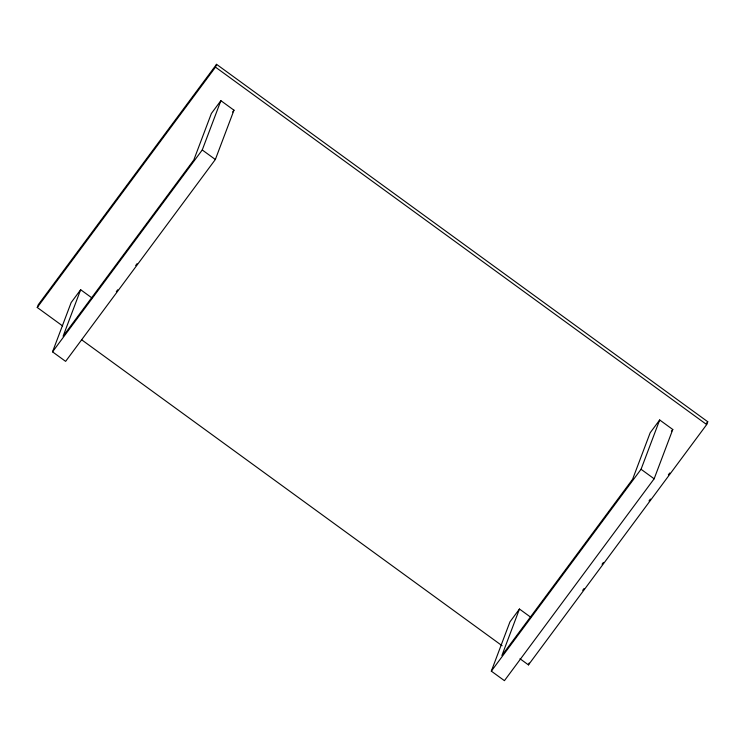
<?xml version="1.0" encoding="UTF-8"?>
<svg xmlns="http://www.w3.org/2000/svg" width="745" height="745" viewBox="0 0 745 745"><rect width="100%" height="100%" fill="white"/><g stroke="black" fill="none" stroke-linecap="round" stroke-linejoin="round"><path stroke-width="1.12" d="M62.655 325.965L37.25 307.48L38.312 304.658L216.553 64.331L707.75 421.745L706.688 424.566L528.447 664.894L519.973 658.738M80.665 289.731L63.102 336.209L193.812 159.97L211.375 113.482L220.883 100.668L233.977 110.204L215.352 159.495L65.625 361.372L52.532 351.845L71.157 302.545L80.665 289.731L91.886 297.898M37.25 307.48L215.491 67.143L216.553 64.331M52.532 351.845L202.249 149.969L220.883 100.668M519.461 609.028L501.897 655.507L632.607 479.259L650.171 432.78L659.679 419.966L672.782 429.493L654.147 478.793L504.43 680.669L491.328 671.143L509.962 621.842L519.461 609.028L530.691 617.195M528.447 664.894L529.155 663.022M491.328 671.143L641.054 469.266L659.679 419.966M232.617 112.029L233.977 110.204M116.313 291.658L117.691 289.796M135.674 265.546L137.061 263.683M671.422 431.327L672.782 429.493M582.702 590.357L584.089 588.494M602.053 564.272L603.431 562.41M649.025 500.929L650.413 499.066M668.367 474.844L669.755 472.982M706.372 423.616L707.75 421.745M215.491 67.143L706.688 424.566M202.249 149.969L215.352 159.495M641.054 469.266L654.147 478.793M81.475 339.655L502.102 645.729"/></g></svg>
